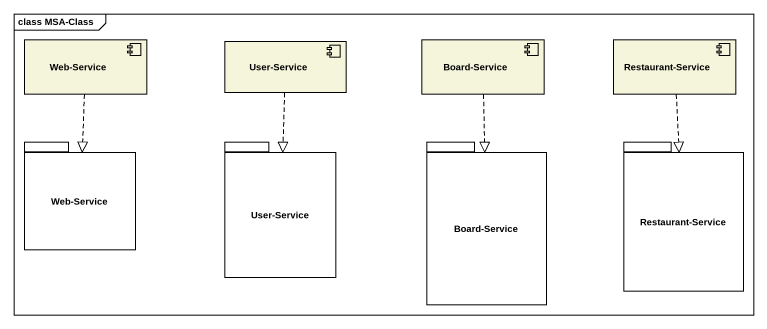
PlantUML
@startuml
mainframe class MSA-Class
component "Web-Service" as Web_Service #F5F5DC
component "User-Service" as User_Service #F5F5DC
component "Board-Service" as Board_Service #F5F5DC
component "Restaurant-Service" as Restaurant_Service #F5F5DC
package "Web-Service" as Web_Service_2 {
}
package "User-Service" as User_Service_2 {
}
package "Board-Service" as Board_Service_2 {
}
package "Restaurant-Service" as Restaurant_Service_2 {
}
Web_Service ..|> Web_Service_2
User_Service ..|> User_Service_2
Board_Service ..|> Board_Service_2
Restaurant_Service ..|> Restaurant_Service_2
@enduml
